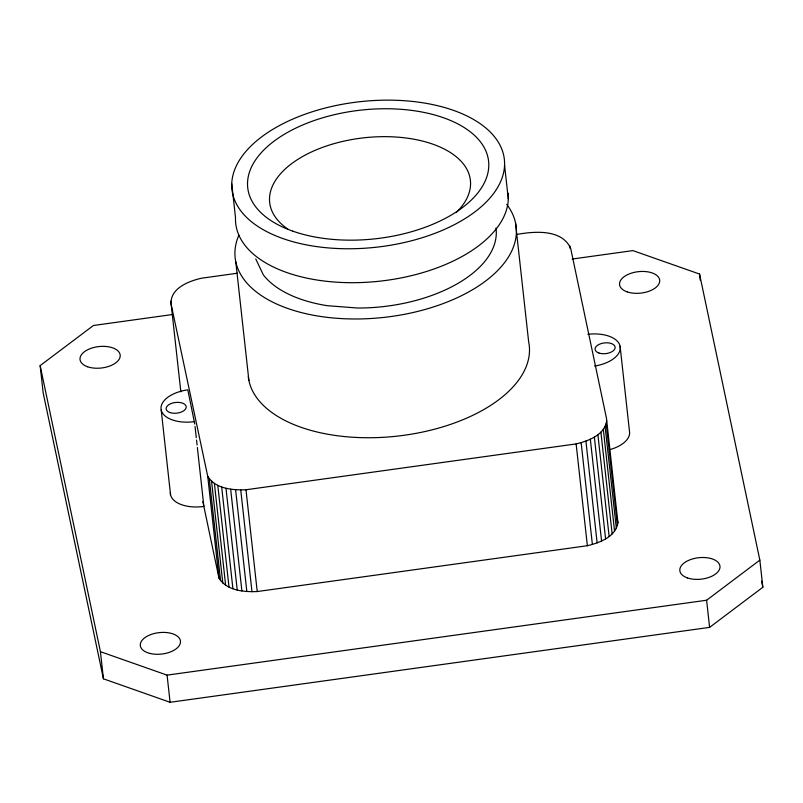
<?xml version="1.0" encoding="UTF-8"?>
<svg xmlns="http://www.w3.org/2000/svg" width="803" height="803" viewBox="0 0 803 803"><rect width="100%" height="100%" fill="white"/><g stroke="black" fill="none" stroke-linecap="round" stroke-linejoin="round"><path stroke-width="1.2" d="M516.65 234.456C534.085 231.344 562.08 228.735 570.722 248.579L606.446 418.092L617.929 522.703C615.73 536.896 599.62 542.768 587.364 545.719L257.221 591.55C243.811 592.062 226.737 590.697 218.968 578.09L207.726 476.289L171.079 304.056C170.005 288.267 188.735 281.16 201.402 278.229L237.387 273.231M207.726 476.289C215.495 488.907 232.569 490.272 245.979 489.76L576.132 443.918C588.378 440.977 604.488 435.106 606.687 420.902M572.148 259.048L632.915 250.606L699.564 274.064L759.849 560.123L762.85 587.274L709.601 627.374L170.085 702.284L103.436 678.816L43.151 392.757L40.15 365.616L93.399 325.506L172.775 314.485M40.15 365.616L100.435 651.675L167.084 675.132L706.61 600.232L759.849 560.123M255.755 258.957L263.314 274.847A121.163 64.742 -6.3 0 0 327.313 305.692L357.566 308.021A121.163 64.742 -6.3 0 0 495.963 228.042M761.555 581.131L762.85 587.274M617.166 519.059L617.929 522.703M194.778 424.084L187.802 389.846A30.293 16.19 -6.3 0 0 161.182 409.901L170.547 494.728M202.838 501.564L218.968 578.09M699.564 274.064L700.246 280.237M706.61 600.232L709.601 627.374M587.886 334.309A30.293 16.19 -6.3 0 1 620.087 346.183L629.452 431.01A30.293 16.19 -6.3 0 1 610.471 449.449M606.245 423.763L617.477 525.563M605.121 426.624L616.353 528.414M603.324 429.424L614.566 531.225M600.905 432.134L612.147 533.935M597.904 434.694L609.136 536.494M594.361 437.073L605.592 538.863M569.799 245.859L570.07 248.338M590.335 439.211L601.577 541.011M585.909 441.088L597.141 542.888M581.141 442.674L592.383 544.464M576.132 443.918L587.364 545.719M515.526 222.893L528.635 341.656A141.358 75.532 -6.3 0 1 400.978 435.688A141.358 75.532 -6.3 0 1 248.288 376.858M504.565 165.167A137.022 73.214 -6.3 0 1 297.642 242.948A137.022 73.214 -6.3 0 1 302.279 115.241A137.022 73.214 -6.3 0 1 504.565 165.167L508.309 199.104M231.756 183.726L235.5 217.663A137.022 73.214 -6.3 0 0 374.79 281.672A137.022 73.214 -6.3 0 0 508.078 193.121M235.781 261.738L248.89 380.492M245.979 489.76L257.221 591.55M240.739 489.93L251.981 591.721M235.6 489.73L246.842 591.52M230.652 489.147L241.894 590.948M225.984 488.214L237.226 590.014M221.668 486.929L232.91 588.729M217.784 485.323L229.016 587.123M214.391 483.426L225.633 585.216M211.56 481.258L222.792 583.058M209.322 478.869L220.564 580.669M195.049 426.544L196.273 437.615M196.544 440.064L197.086 444.982M197.357 447.442L203.872 506.452A30.293 16.19 -6.3 0 1 170.366 492.62M170.838 301.245L180.846 391.864M167.084 675.132L170.085 702.284M100.435 651.675L103.436 678.816M194.507 421.625A30.293 16.19 -6.3 0 1 161.182 409.901M287.996 229.186A100.967 53.952 -6.3 0 1 301.255 157.298A100.967 53.952 -6.3 0 1 433.269 144.319A100.967 53.952 -6.3 0 1 456.094 212.665M620.087 346.183A30.293 16.19 -6.3 0 1 594.581 366.068M506.713 204.363A141.358 75.532 -6.3 0 1 385.179 317.255A141.358 75.532 -6.3 0 1 238.862 235.219M687.358 577.899A20.195 10.79 -6.3 0 0 719.789 568.504A20.195 10.79 -6.3 0 0 692.577 558.928A20.195 10.79 -6.3 0 0 687.358 577.899M169.895 412.541A10.098 5.4 -6.3 0 0 186.105 407.844A10.098 5.4 -6.3 0 0 172.504 403.056A10.098 5.4 -6.3 0 0 169.895 412.541M292.854 231.174A121.163 64.742 -6.3 0 0 487.431 174.823A121.163 64.742 -6.3 0 0 324.191 117.358A121.163 64.742 -6.3 0 0 292.854 231.174M150.071 653.461A20.195 10.79 -6.3 0 0 180.494 641.928A20.195 10.79 -6.3 0 0 150.593 634.651A20.195 10.79 -6.3 0 0 150.071 653.461M627.063 291.84A20.195 10.79 -6.3 0 0 659.494 282.455A20.195 10.79 -6.3 0 0 632.292 272.869A20.195 10.79 -6.3 0 0 627.063 291.84M87.547 366.75A20.195 10.79 -6.3 0 0 119.978 357.355A20.195 10.79 -6.3 0 0 92.767 347.779A20.195 10.79 -6.3 0 0 87.547 366.75M598.827 352.989A10.098 5.4 -6.3 0 0 615.048 348.301A10.098 5.4 -6.3 0 0 601.437 343.503A10.098 5.4 -6.3 0 0 598.827 352.989"/></g></svg>
